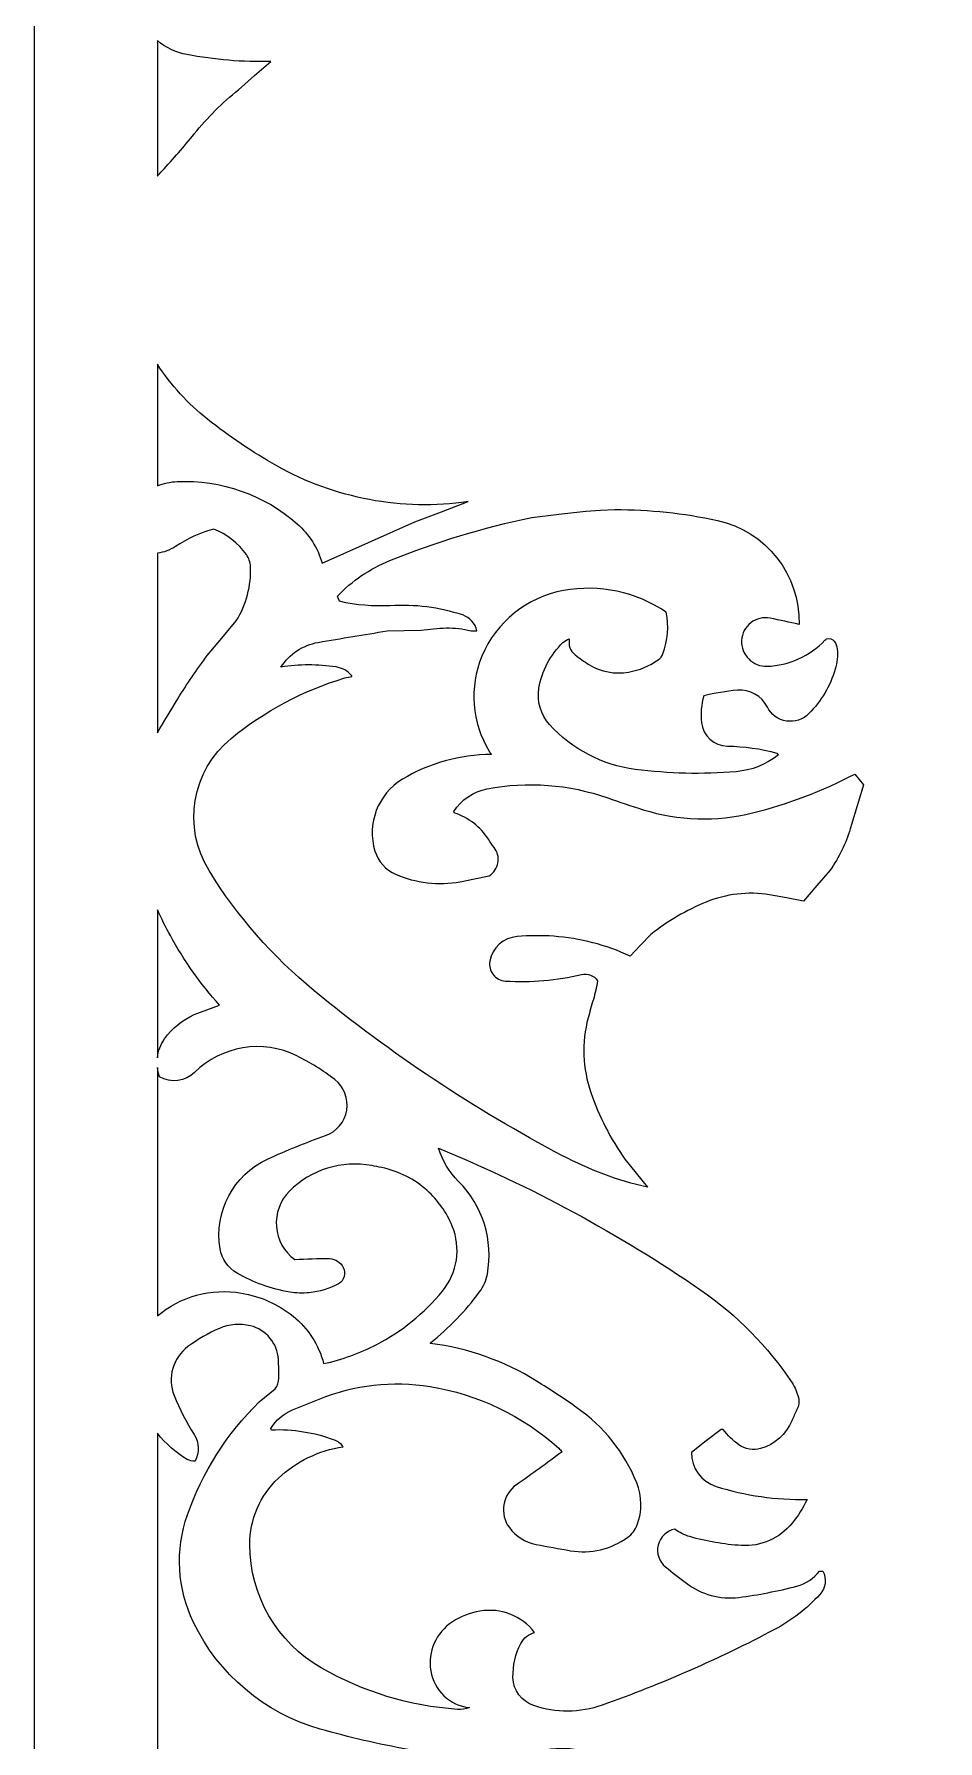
# Model space of a CAD drawing. Header units: centimetres. Extents: x -11.2 to -6.4, y -9 to 9.
# Drawn here: x -11.175 to -8.81, y -6.216 to -1.75 of the extents above; entities that cross this region are included whole.
import ezdxf

# ---------------------------------------------------------------- set-up
doc = ezdxf.new("R2010")
doc.units = ezdxf.units.CM
doc.header["$MEASUREMENT"] = 0
doc.layers.add('layer 1', color=7, linetype='Continuous')

msp = doc.modelspace()

# ---------------------------------------------------------------- linework, layer by layer
at = {"layer": 'layer 1', "color": 250}
for points, knots in [([(-11.17489, 9.00077), (-11.17489, 9.00077), (-6.44602, 9.00077), (-6.44602, 9.00077), (-6.44602, 9.00077), (-6.44602, 9.00077), (-6.44602, -9.00021), (-6.44602, -9.00021), (-6.44602, -9.00021), (-6.44602, -9.00021), (-11.17489, -9.00021), (-11.17489, -9.00021), (-11.17489, -9.00021), (-11.17489, -9.00021), (-11.17489, 9.00077), (-11.17489, 9.00077)], [0, 0, 0, 0, 0.2, 0.2, 0.2, 0.2, 0.4, 0.4, 0.4, 0.4, 0.6, 0.6, 0.6, 0.6, 1, 1, 1, 1]), ([(-10.8525, -2.12236), (-10.8525, -2.12236), (-10.8525, -1.76706), (-10.8525, -1.76706), (-10.8525, -1.76706), (-10.83055, -1.78566), (-10.80401, -1.79847), (-10.77533, -1.80393), (-10.77533, -1.80393), (-10.7029, -1.81772), (-10.62921, -1.82385), (-10.55549, -1.82221), (-10.55549, -1.82221), (-10.55549, -1.82221), (-10.59803, -1.85907), (-10.59803, -1.85907), (-10.59803, -1.85907), (-10.59803, -1.85907), (-10.64058, -1.89595), (-10.64058, -1.89595), (-10.64058, -1.89595), (-10.68302, -1.93015), (-10.72169, -1.96882), (-10.7559, -2.01126), (-10.7559, -2.01126), (-10.78279, -2.04465), (-10.8109, -2.07704), (-10.84015, -2.10836), (-10.84015, -2.10836), (-10.84441, -2.11292), (-10.84853, -2.11758), (-10.8525, -2.12236)], [0, 0, 0, 0, 0.1111111, 0.1111111, 0.1111111, 0.1111111, 0.2222222, 0.2222222, 0.2222222, 0.2222222, 0.3333333, 0.3333333, 0.3333333, 0.3333333, 0.4444444, 0.4444444, 0.4444444, 0.4444444, 0.5555556, 0.5555556, 0.5555556, 0.5555556, 0.6666667, 0.6666667, 0.6666667, 0.6666667, 0.7777778, 0.7777778, 0.7777778, 0.7777778, 1, 1, 1, 1]), ([(-10.8525, -2.93223), (-10.8525, -2.93223), (-10.8525, -2.61423), (-10.8525, -2.61423), (-10.8525, -2.61423), (-10.81667, -2.66862), (-10.77244, -2.71709), (-10.72141, -2.75773), (-10.72141, -2.75773), (-10.66436, -2.80316), (-10.6038, -2.84401), (-10.5403, -2.87987), (-10.5403, -2.87987), (-10.38832, -2.96568), (-10.21207, -2.99867), (-10.03936, -2.97356), (-10.03936, -2.97356), (-10.03936, -2.97356), (-10.1093, -3.00002), (-10.1093, -3.00002), (-10.1093, -3.00002), (-10.1093, -3.00002), (-10.17925, -3.0265), (-10.17925, -3.0265), (-10.17925, -3.0265), (-10.17925, -3.0265), (-10.42127, -3.13426), (-10.42127, -3.13426), (-10.42127, -3.13426), (-10.43298, -3.09457), (-10.45567, -3.05898), (-10.48674, -3.03163), (-10.48674, -3.03163), (-10.57308, -2.95557), (-10.68563, -2.9159), (-10.80059, -2.92105), (-10.80059, -2.92105), (-10.81855, -2.92185), (-10.83608, -2.92567), (-10.8525, -2.93223)], [0, 0, 0, 0, 0.0909091, 0.0909091, 0.0909091, 0.0909091, 0.1818182, 0.1818182, 0.1818182, 0.1818182, 0.2727273, 0.2727273, 0.2727273, 0.2727273, 0.3636364, 0.3636364, 0.3636364, 0.3636364, 0.4545455, 0.4545455, 0.4545455, 0.4545455, 0.5454545, 0.5454545, 0.5454545, 0.5454545, 0.6363636, 0.6363636, 0.6363636, 0.6363636, 0.7272727, 0.7272727, 0.7272727, 0.7272727, 0.8181818, 0.8181818, 0.8181818, 0.8181818, 1, 1, 1, 1]), ([(-9.65556, -2.99435), (-9.65556, -2.99435), (-9.69337, -2.99624), (-9.69337, -2.99624), (-9.69337, -2.99624), (-9.69337, -2.99624), (-9.73118, -2.99813), (-9.73118, -2.99813), (-9.73118, -2.99813), (-9.73118, -2.99813), (-9.80208, -3.00664), (-9.80208, -3.00664), (-9.80208, -3.00664), (-9.80208, -3.00664), (-9.87298, -3.01515), (-9.87298, -3.01515), (-9.87298, -3.01515), (-9.99992, -3.04167), (-10.12424, -3.07944), (-10.24448, -3.12801), (-10.24448, -3.12801), (-10.29631, -3.14894), (-10.34303, -3.18071), (-10.38155, -3.22121), (-10.38155, -3.22121), (-10.38155, -3.22121), (-10.37872, -3.22784), (-10.37872, -3.22784), (-10.37872, -3.22784), (-10.37872, -3.22784), (-10.37588, -3.23445), (-10.37588, -3.23445), (-10.37588, -3.23445), (-10.33254, -3.24461), (-10.28796, -3.24845), (-10.24351, -3.24586), (-10.24351, -3.24586), (-10.17929, -3.24211), (-10.11489, -3.25035), (-10.05369, -3.27017), (-10.05369, -3.27017), (-10.03466, -3.27632), (-10.02049, -3.29235), (-10.01667, -3.31197), (-10.01667, -3.31197), (-10.01667, -3.31197), (-10.02424, -3.31197), (-10.02424, -3.31197), (-10.02424, -3.31197), (-10.02424, -3.31197), (-10.03179, -3.31197), (-10.03179, -3.31197), (-10.03179, -3.31197), (-10.053, -3.30615), (-10.07494, -3.30351), (-10.09692, -3.30417), (-10.09692, -3.30417), (-10.11879, -3.30482), (-10.1406, -3.30679), (-10.16224, -3.31008), (-10.16224, -3.31008), (-10.16224, -3.31008), (-10.20667, -3.31102), (-10.20667, -3.31102), (-10.20667, -3.31102), (-10.20667, -3.31102), (-10.25111, -3.31197), (-10.25111, -3.31197), (-10.25111, -3.31197), (-10.31142, -3.32141), (-10.37164, -3.33139), (-10.43176, -3.34192), (-10.43176, -3.34192), (-10.47179, -3.34893), (-10.50704, -3.37232), (-10.52902, -3.4065), (-10.52902, -3.4065), (-10.48135, -3.39921), (-10.43283, -3.3991), (-10.38511, -3.40616), (-10.38511, -3.40616), (-10.36899, -3.40855), (-10.35428, -3.41674), (-10.34374, -3.42917), (-10.34374, -3.42917), (-10.34374, -3.42917), (-10.34374, -3.43013), (-10.34374, -3.43013), (-10.34374, -3.43013), (-10.34374, -3.43013), (-10.34374, -3.43108), (-10.34374, -3.43108), (-10.34374, -3.43108), (-10.34981, -3.43195), (-10.35579, -3.43325), (-10.36167, -3.43501), (-10.36167, -3.43501), (-10.47044, -3.46739), (-10.57164, -3.5211), (-10.65943, -3.59305), (-10.65943, -3.59305), (-10.7626, -3.67769), (-10.78738, -3.8254), (-10.71721, -3.93893), (-10.71721, -3.93893), (-10.64359, -4.05814), (-10.55079, -4.16435), (-10.4425, -4.25328), (-10.4425, -4.25328), (-10.24099, -4.41876), (-10.02329, -4.56339), (-9.79264, -4.685), (-9.79264, -4.685), (-9.72244, -4.72201), (-9.64779, -4.74979), (-9.57048, -4.76769), (-9.57048, -4.76769), (-9.57048, -4.76769), (-9.59979, -4.73082), (-9.59979, -4.73082), (-9.59979, -4.73082), (-9.59979, -4.73082), (-9.6291, -4.69395), (-9.6291, -4.69395), (-9.6291, -4.69395), (-9.66686, -4.64046), (-9.69689, -4.58189), (-9.71828, -4.52), (-9.71828, -4.52), (-9.74005, -4.45707), (-9.74258, -4.38904), (-9.72558, -4.32466), (-9.72558, -4.32466), (-9.72129, -4.30842), (-9.71672, -4.29226), (-9.71185, -4.27618), (-9.71185, -4.27618), (-9.70698, -4.26008), (-9.70333, -4.24364), (-9.70094, -4.227), (-9.70094, -4.227), (-9.71013, -4.21348), (-9.72668, -4.207), (-9.74259, -4.21073), (-9.74259, -4.21073), (-9.80783, -4.22595), (-9.87491, -4.23177), (-9.94179, -4.228), (-9.94179, -4.228), (-9.95443, -4.2273), (-9.96615, -4.22119), (-9.97397, -4.21124), (-9.97397, -4.21124), (-9.98179, -4.20129), (-9.98494, -4.18838), (-9.98264, -4.17594), (-9.98264, -4.17594), (-9.97614, -4.14092), (-9.947, -4.11454), (-9.9115, -4.11149), (-9.9115, -4.11149), (-9.87957, -4.10877), (-9.84747, -4.10855), (-9.81552, -4.11083), (-9.81552, -4.11083), (-9.74636, -4.11576), (-9.67866, -4.13335), (-9.61586, -4.16271), (-9.61586, -4.16271), (-9.61586, -4.16271), (-9.58845, -4.13436), (-9.58845, -4.13436), (-9.58845, -4.13436), (-9.58845, -4.13436), (-9.56103, -4.106), (-9.56103, -4.106), (-9.56103, -4.106), (-9.51727, -4.0711), (-9.46873, -4.04262), (-9.41692, -4.02145), (-9.41692, -4.02145), (-9.36441, -4), (-9.30701, -3.99328), (-9.25097, -4.00201), (-9.25097, -4.00201), (-9.25097, -4.00201), (-9.20654, -4.01053), (-9.20654, -4.01053), (-9.20654, -4.01053), (-9.20654, -4.01053), (-9.16212, -4.01903), (-9.16212, -4.01903), (-9.16212, -4.01903), (-9.16212, -4.01903), (-9.12714, -3.97838), (-9.12714, -3.97838), (-9.12714, -3.97838), (-9.12714, -3.97838), (-9.09216, -3.93773), (-9.09216, -3.93773), (-9.09216, -3.93773), (-9.06917, -3.90466), (-9.05146, -3.86822), (-9.03968, -3.82969), (-9.03968, -3.82969), (-9.02797, -3.79141), (-9.01648, -3.75306), (-9.00519, -3.71465), (-9.00519, -3.71465), (-9.00519, -3.71465), (-9.02788, -3.68629), (-9.02788, -3.68629), (-9.02788, -3.68629), (-9.1126, -3.73099), (-9.20249, -3.7652), (-9.2955, -3.78815), (-9.2955, -3.78815), (-9.38989, -3.81144), (-9.48889, -3.80848), (-9.58173, -3.77961), (-9.58173, -3.77961), (-9.61279, -3.76994), (-9.64366, -3.75968), (-9.67432, -3.74884), (-9.67432, -3.74884), (-9.77547, -3.71306), (-9.88425, -3.70483), (-9.98963, -3.72502), (-9.98963, -3.72502), (-10.0258, -3.73194), (-10.05747, -3.7535), (-10.07718, -3.78461), (-10.07718, -3.78461), (-10.07718, -3.78461), (-10.07622, -3.78649), (-10.07622, -3.78649), (-10.07622, -3.78649), (-10.07622, -3.78649), (-10.07527, -3.78839), (-10.07527, -3.78839), (-10.07527, -3.78839), (-10.03856, -3.80015), (-10.00714, -3.82449), (-9.98655, -3.85708), (-9.98655, -3.85708), (-9.98194, -3.86438), (-9.97695, -3.87144), (-9.97161, -3.87823), (-9.97161, -3.87823), (-9.96267, -3.88957), (-9.95898, -3.90416), (-9.96142, -3.91838), (-9.96142, -3.91838), (-9.96387, -3.9326), (-9.97231, -3.94516), (-9.98452, -3.95286), (-9.98452, -3.95286), (-9.98452, -3.95286), (-10.02234, -3.96042), (-10.02234, -3.96042), (-10.02234, -3.96042), (-10.02234, -3.96042), (-10.06016, -3.96799), (-10.06016, -3.96799), (-10.06016, -3.96799), (-10.11717, -3.97837), (-10.17601, -3.97156), (-10.22915, -3.94849), (-10.22915, -3.94849), (-10.25509, -3.93722), (-10.27482, -3.91517), (-10.28316, -3.88816), (-10.28316, -3.88816), (-10.30532, -3.81651), (-10.2757, -3.73891), (-10.21152, -3.70011), (-10.21152, -3.70011), (-10.14133, -3.65772), (-10.06085, -3.6353), (-9.97886, -3.63525), (-9.97886, -3.63525), (-9.97886, -3.63525), (-9.97886, -3.63431), (-9.97886, -3.63431), (-9.97886, -3.63431), (-9.97886, -3.63431), (-9.97886, -3.63336), (-9.97886, -3.63336), (-9.97886, -3.63336), (-9.97886, -3.63336), (-9.98264, -3.62958), (-9.98264, -3.62958), (-9.98264, -3.62958), (-9.98308, -3.62853), (-9.9836, -3.62752), (-9.98419, -3.62655), (-9.98419, -3.62655), (-10.02998, -3.55163), (-10.03712, -3.45923), (-10.00344, -3.37814), (-10.00344, -3.37814), (-9.96609, -3.28823), (-9.88554, -3.22342), (-9.78974, -3.20608), (-9.78974, -3.20608), (-9.69632, -3.18917), (-9.59993, -3.20957), (-9.52132, -3.26281), (-9.52132, -3.26281), (-9.51383, -3.29914), (-9.51677, -3.33686), (-9.52982, -3.37159), (-9.52982, -3.37159), (-9.53219, -3.37789), (-9.53638, -3.38335), (-9.54187, -3.38726), (-9.54187, -3.38726), (-9.56505, -3.40375), (-9.59162, -3.41485), (-9.61964, -3.41972), (-9.61964, -3.41972), (-9.65549, -3.42597), (-9.69241, -3.41886), (-9.72336, -3.39974), (-9.72336, -3.39974), (-9.73593, -3.39198), (-9.74804, -3.38352), (-9.75966, -3.3744), (-9.75966, -3.3744), (-9.77222, -3.36454), (-9.77805, -3.34836), (-9.77467, -3.33276), (-9.77467, -3.33276), (-9.78092, -3.33469), (-9.78662, -3.33804), (-9.79132, -3.34257), (-9.79132, -3.34257), (-9.82453, -3.3745), (-9.84656, -3.41624), (-9.85417, -3.46168), (-9.85417, -3.46168), (-9.85993, -3.49603), (-9.84967, -3.53109), (-9.82627, -3.55689), (-9.82627, -3.55689), (-9.76789, -3.62133), (-9.68857, -3.66289), (-9.60235, -3.67416), (-9.60235, -3.67416), (-9.5147, -3.68562), (-9.42608, -3.68765), (-9.33799, -3.6802), (-9.33799, -3.6802), (-9.29801, -3.67683), (-9.25989, -3.66187), (-9.22829, -3.63714), (-9.22829, -3.63714), (-9.22829, -3.63714), (-9.23018, -3.63431), (-9.23018, -3.63431), (-9.23018, -3.63431), (-9.23018, -3.63431), (-9.23207, -3.63147), (-9.23207, -3.63147), (-9.23207, -3.63147), (-9.27405, -3.61998), (-9.31731, -3.6139), (-9.36082, -3.61339), (-9.36082, -3.61339), (-9.39606, -3.61299), (-9.4254, -3.58616), (-9.42903, -3.5511), (-9.42903, -3.5511), (-9.43143, -3.52794), (-9.42939, -3.50453), (-9.42302, -3.48213), (-9.42302, -3.48213), (-9.39409, -3.47443), (-9.3645, -3.46943), (-9.33465, -3.46717), (-9.33465, -3.46717), (-9.30213, -3.4647), (-9.27131, -3.48213), (-9.25661, -3.51124), (-9.25661, -3.51124), (-9.24677, -3.53069), (-9.22817, -3.54422), (-9.20663, -3.54758), (-9.20663, -3.54758), (-9.1851, -3.55096), (-9.16337, -3.54386), (-9.14806, -3.52835), (-9.14806, -3.52835), (-9.11589, -3.49583), (-9.09216, -3.45595), (-9.07893, -3.41217), (-9.07893, -3.41217), (-9.07371, -3.39488), (-9.07191, -3.37674), (-9.07364, -3.35877), (-9.07364, -3.35877), (-9.07439, -3.35161), (-9.07704, -3.34478), (-9.08134, -3.33901), (-9.08134, -3.33901), (-9.08602, -3.33272), (-9.09422, -3.3302), (-9.10161, -3.33276), (-9.10161, -3.33276), (-9.10322, -3.33368), (-9.10468, -3.33482), (-9.10595, -3.33617), (-9.10595, -3.33617), (-9.14544, -3.37789), (-9.19981, -3.40238), (-9.25721, -3.40436), (-9.25721, -3.40436), (-9.27519, -3.40499), (-9.2926, -3.39808), (-9.30526, -3.3853), (-9.30526, -3.3853), (-9.31791, -3.37252), (-9.32464, -3.35493), (-9.32383, -3.33697), (-9.32383, -3.33697), (-9.32302, -3.31878), (-9.3143, -3.30186), (-9.29996, -3.29064), (-9.29996, -3.29064), (-9.28563, -3.27943), (-9.26699, -3.27506), (-9.24914, -3.27866), (-9.24914, -3.27866), (-9.22384, -3.28376), (-9.19861, -3.2892), (-9.17345, -3.29495), (-9.17345, -3.29495), (-9.17059, -3.16469), (-9.26013, -3.05069), (-9.38742, -3.02286), (-9.38742, -3.02286), (-9.47549, -3.00357), (-9.5654, -2.99401), (-9.65556, -2.99435)], [0, 0, 0, 0, 0.0089286, 0.0089286, 0.0089286, 0.0089286, 0.0178571, 0.0178571, 0.0178571, 0.0178571, 0.0267857, 0.0267857, 0.0267857, 0.0267857, 0.0357143, 0.0357143, 0.0357143, 0.0357143, 0.0446429, 0.0446429, 0.0446429, 0.0446429, 0.0535714, 0.0535714, 0.0535714, 0.0535714, 0.0625, 0.0625, 0.0625, 0.0625, 0.0714286, 0.0714286, 0.0714286, 0.0714286, 0.0803571, 0.0803571, 0.0803571, 0.0803571, 0.0892857, 0.0892857, 0.0892857, 0.0892857, 0.0982143, 0.0982143, 0.0982143, 0.0982143, 0.1071429, 0.1071429, 0.1071429, 0.1071429, 0.1160714, 0.1160714, 0.1160714, 0.1160714, 0.125, 0.125, 0.125, 0.125, 0.1339286, 0.1339286, 0.1339286, 0.1339286, 0.1428571, 0.1428571, 0.1428571, 0.1428571, 0.1517857, 0.1517857, 0.1517857, 0.1517857, 0.1607143, 0.1607143, 0.1607143, 0.1607143, 0.1696429, 0.1696429, 0.1696429, 0.1696429, 0.1785714, 0.1785714, 0.1785714, 0.1785714, 0.1875, 0.1875, 0.1875, 0.1875, 0.1964286, 0.1964286, 0.1964286, 0.1964286, 0.2053571, 0.2053571, 0.2053571, 0.2053571, 0.2142857, 0.2142857, 0.2142857, 0.2142857, 0.2232143, 0.2232143, 0.2232143, 0.2232143, 0.2321429, 0.2321429, 0.2321429, 0.2321429, 0.2410714, 0.2410714, 0.2410714, 0.2410714, 0.25, 0.25, 0.25, 0.25, 0.2589286, 0.2589286, 0.2589286, 0.2589286, 0.2678571, 0.2678571, 0.2678571, 0.2678571, 0.2767857, 0.2767857, 0.2767857, 0.2767857, 0.2857143, 0.2857143, 0.2857143, 0.2857143, 0.2946429, 0.2946429, 0.2946429, 0.2946429, 0.3035714, 0.3035714, 0.3035714, 0.3035714, 0.3125, 0.3125, 0.3125, 0.3125, 0.3214286, 0.3214286, 0.3214286, 0.3214286, 0.3303571, 0.3303571, 0.3303571, 0.3303571, 0.3392857, 0.3392857, 0.3392857, 0.3392857, 0.3482143, 0.3482143, 0.3482143, 0.3482143, 0.3571429, 0.3571429, 0.3571429, 0.3571429, 0.3660714, 0.3660714, 0.3660714, 0.3660714, 0.375, 0.375, 0.375, 0.375, 0.3839286, 0.3839286, 0.3839286, 0.3839286, 0.3928571, 0.3928571, 0.3928571, 0.3928571, 0.4017857, 0.4017857, 0.4017857, 0.4017857, 0.4107143, 0.4107143, 0.4107143, 0.4107143, 0.4196429, 0.4196429, 0.4196429, 0.4196429, 0.4285714, 0.4285714, 0.4285714, 0.4285714, 0.4375, 0.4375, 0.4375, 0.4375, 0.4464286, 0.4464286, 0.4464286, 0.4464286, 0.4553571, 0.4553571, 0.4553571, 0.4553571, 0.4642857, 0.4642857, 0.4642857, 0.4642857, 0.4732143, 0.4732143, 0.4732143, 0.4732143, 0.4821429, 0.4821429, 0.4821429, 0.4821429, 0.4910714, 0.4910714, 0.4910714, 0.4910714, 0.5, 0.5, 0.5, 0.5, 0.5089286, 0.5089286, 0.5089286, 0.5089286, 0.5178571, 0.5178571, 0.5178571, 0.5178571, 0.5267857, 0.5267857, 0.5267857, 0.5267857, 0.5357143, 0.5357143, 0.5357143, 0.5357143, 0.5446429, 0.5446429, 0.5446429, 0.5446429, 0.5535714, 0.5535714, 0.5535714, 0.5535714, 0.5625, 0.5625, 0.5625, 0.5625, 0.5714286, 0.5714286, 0.5714286, 0.5714286, 0.5803571, 0.5803571, 0.5803571, 0.5803571, 0.5892857, 0.5892857, 0.5892857, 0.5892857, 0.5982143, 0.5982143, 0.5982143, 0.5982143, 0.6071429, 0.6071429, 0.6071429, 0.6071429, 0.6160714, 0.6160714, 0.6160714, 0.6160714, 0.625, 0.625, 0.625, 0.625, 0.6339286, 0.6339286, 0.6339286, 0.6339286, 0.6428571, 0.6428571, 0.6428571, 0.6428571, 0.6517857, 0.6517857, 0.6517857, 0.6517857, 0.6607143, 0.6607143, 0.6607143, 0.6607143, 0.6696429, 0.6696429, 0.6696429, 0.6696429, 0.6785714, 0.6785714, 0.6785714, 0.6785714, 0.6875, 0.6875, 0.6875, 0.6875, 0.6964286, 0.6964286, 0.6964286, 0.6964286, 0.7053571, 0.7053571, 0.7053571, 0.7053571, 0.7142857, 0.7142857, 0.7142857, 0.7142857, 0.7232143, 0.7232143, 0.7232143, 0.7232143, 0.7321429, 0.7321429, 0.7321429, 0.7321429, 0.7410714, 0.7410714, 0.7410714, 0.7410714, 0.75, 0.75, 0.75, 0.75, 0.7589286, 0.7589286, 0.7589286, 0.7589286, 0.7678571, 0.7678571, 0.7678571, 0.7678571, 0.7767857, 0.7767857, 0.7767857, 0.7767857, 0.7857143, 0.7857143, 0.7857143, 0.7857143, 0.7946429, 0.7946429, 0.7946429, 0.7946429, 0.8035714, 0.8035714, 0.8035714, 0.8035714, 0.8125, 0.8125, 0.8125, 0.8125, 0.8214286, 0.8214286, 0.8214286, 0.8214286, 0.8303571, 0.8303571, 0.8303571, 0.8303571, 0.8392857, 0.8392857, 0.8392857, 0.8392857, 0.8482143, 0.8482143, 0.8482143, 0.8482143, 0.8571429, 0.8571429, 0.8571429, 0.8571429, 0.8660714, 0.8660714, 0.8660714, 0.8660714, 0.875, 0.875, 0.875, 0.875, 0.8839286, 0.8839286, 0.8839286, 0.8839286, 0.8928571, 0.8928571, 0.8928571, 0.8928571, 0.9017857, 0.9017857, 0.9017857, 0.9017857, 0.9107143, 0.9107143, 0.9107143, 0.9107143, 0.9196429, 0.9196429, 0.9196429, 0.9196429, 0.9285714, 0.9285714, 0.9285714, 0.9285714, 0.9375, 0.9375, 0.9375, 0.9375, 0.9464286, 0.9464286, 0.9464286, 0.9464286, 0.9553571, 0.9553571, 0.9553571, 0.9553571, 0.9642857, 0.9642857, 0.9642857, 0.9642857, 0.9732143, 0.9732143, 0.9732143, 0.9732143, 0.9821429, 0.9821429, 0.9821429, 0.9821429, 1, 1, 1, 1]), ([(-10.8525, -3.57845), (-10.8525, -3.57845), (-10.8525, -3.10851), (-10.8525, -3.10851), (-10.8525, -3.10851), (-10.83575, -3.10643), (-10.81955, -3.10055), (-10.80523, -3.0911), (-10.80523, -3.0911), (-10.77434, -3.07073), (-10.74049, -3.05531), (-10.70485, -3.04539), (-10.70485, -3.04539), (-10.6705, -3.05896), (-10.64087, -3.08223), (-10.61952, -3.11236), (-10.61952, -3.11236), (-10.61309, -3.12145), (-10.6094, -3.13218), (-10.60888, -3.1433), (-10.60888, -3.1433), (-10.60655, -3.19341), (-10.61958, -3.24301), (-10.64624, -3.2855), (-10.64624, -3.2855), (-10.64624, -3.2855), (-10.68405, -3.33087), (-10.68405, -3.33087), (-10.68405, -3.33087), (-10.68405, -3.33087), (-10.72187, -3.37624), (-10.72187, -3.37624), (-10.72187, -3.37624), (-10.7494, -3.41268), (-10.77512, -3.45046), (-10.7989, -3.48946), (-10.7989, -3.48946), (-10.81693, -3.51902), (-10.8348, -3.54868), (-10.8525, -3.57845)], [0, 0, 0, 0, 0.0909091, 0.0909091, 0.0909091, 0.0909091, 0.1818182, 0.1818182, 0.1818182, 0.1818182, 0.2727273, 0.2727273, 0.2727273, 0.2727273, 0.3636364, 0.3636364, 0.3636364, 0.3636364, 0.4545455, 0.4545455, 0.4545455, 0.4545455, 0.5454545, 0.5454545, 0.5454545, 0.5454545, 0.6363636, 0.6363636, 0.6363636, 0.6363636, 0.7272727, 0.7272727, 0.7272727, 0.7272727, 0.8181818, 0.8181818, 0.8181818, 0.8181818, 1, 1, 1, 1]), ([(-10.8525, -4.42866), (-10.8525, -4.42866), (-10.8525, -4.04131), (-10.8525, -4.04131), (-10.8525, -4.04131), (-10.84184, -4.06412), (-10.83051, -4.08664), (-10.81849, -4.1088), (-10.81849, -4.1088), (-10.7829, -4.17447), (-10.73968, -4.23572), (-10.68973, -4.29127), (-10.68973, -4.29127), (-10.68973, -4.29127), (-10.7559, -4.31584), (-10.7559, -4.31584), (-10.7559, -4.31584), (-10.78698, -4.32959), (-10.81378, -4.35148), (-10.83344, -4.37919), (-10.83344, -4.37919), (-10.84398, -4.39405), (-10.85041, -4.41109), (-10.8525, -4.42866)], [0, 0, 0, 0, 0.1428571, 0.1428571, 0.1428571, 0.1428571, 0.2857143, 0.2857143, 0.2857143, 0.2857143, 0.4285714, 0.4285714, 0.4285714, 0.4285714, 0.5714286, 0.5714286, 0.5714286, 0.5714286, 0.7142857, 0.7142857, 0.7142857, 0.7142857, 1, 1, 1, 1]), ([(-10.8525, -5.10402), (-10.8525, -5.10402), (-10.8525, -4.45411), (-10.8525, -4.45411), (-10.8525, -4.45411), (-10.85151, -4.46232), (-10.84957, -4.4705), (-10.84665, -4.47844), (-10.84665, -4.47844), (-10.81715, -4.49579), (-10.77961, -4.49116), (-10.75526, -4.4671), (-10.75526, -4.4671), (-10.6844, -4.39712), (-10.57712, -4.37975), (-10.48772, -4.42365), (-10.48772, -4.42365), (-10.45258, -4.44094), (-10.41932, -4.46179), (-10.38846, -4.48589), (-10.38846, -4.48589), (-10.36398, -4.50492), (-10.35214, -4.53558), (-10.35712, -4.56618), (-10.35712, -4.56618), (-10.36209, -4.59677), (-10.38338, -4.62222), (-10.41262, -4.63251), (-10.41262, -4.63251), (-10.46408, -4.6505), (-10.51465, -4.67095), (-10.56415, -4.6938), (-10.56415, -4.6938), (-10.65361, -4.73514), (-10.70454, -4.83127), (-10.6883, -4.92848), (-10.6883, -4.92848), (-10.68383, -4.95528), (-10.66759, -4.97869), (-10.64405, -4.99225), (-10.64405, -4.99225), (-10.60145, -5.01679), (-10.5548, -5.03358), (-10.50633, -5.04182), (-10.50633, -5.04182), (-10.48944, -5.04469), (-10.47224, -5.04529), (-10.45519, -5.0436), (-10.45519, -5.0436), (-10.4283, -5.04094), (-10.40222, -5.03285), (-10.37856, -5.01981), (-10.37856, -5.01981), (-10.37133, -5.01582), (-10.36597, -5.00911), (-10.3637, -5.00118), (-10.3637, -5.00118), (-10.36142, -4.99326), (-10.36241, -4.98474), (-10.36643, -4.97754), (-10.36643, -4.97754), (-10.37289, -4.9637), (-10.38666, -4.9547), (-10.40193, -4.95435), (-10.40193, -4.95435), (-10.43234, -4.95366), (-10.46277, -4.95446), (-10.4931, -4.95674), (-10.4931, -4.95674), (-10.52089, -4.93634), (-10.53826, -4.90498), (-10.54096, -4.8706), (-10.54096, -4.8706), (-10.54366, -4.83623), (-10.53126, -4.80239), (-10.50699, -4.7779), (-10.50699, -4.7779), (-10.45071, -4.72117), (-10.37002, -4.69612), (-10.29147, -4.71091), (-10.29147, -4.71091), (-10.28284, -4.71253), (-10.2742, -4.71424), (-10.26559, -4.71602), (-10.26559, -4.71602), (-10.22063, -4.72529), (-10.17981, -4.74628), (-10.14665, -4.77603), (-10.14665, -4.77603), (-10.11847, -4.80131), (-10.09582, -4.83291), (-10.08096, -4.86899), (-10.08096, -4.86899), (-10.05742, -4.92613), (-10.06725, -4.99153), (-10.10649, -5.03927), (-10.10649, -5.03927), (-10.15424, -5.09734), (-10.21294, -5.14464), (-10.27872, -5.17887), (-10.27872, -5.17887), (-10.32224, -5.20152), (-10.36886, -5.21847), (-10.41748, -5.22898), (-10.41748, -5.22898), (-10.42993, -5.17998), (-10.45806, -5.13635), (-10.49758, -5.1048), (-10.49758, -5.1048), (-10.53668, -5.07358), (-10.58309, -5.05278), (-10.63242, -5.04436), (-10.63242, -5.04436), (-10.71206, -5.03079), (-10.79235, -5.05352), (-10.8525, -5.10402)], [0, 0, 0, 0, 0.0333333, 0.0333333, 0.0333333, 0.0333333, 0.0666667, 0.0666667, 0.0666667, 0.0666667, 0.1, 0.1, 0.1, 0.1, 0.1333333, 0.1333333, 0.1333333, 0.1333333, 0.1666667, 0.1666667, 0.1666667, 0.1666667, 0.2, 0.2, 0.2, 0.2, 0.2333333, 0.2333333, 0.2333333, 0.2333333, 0.2666667, 0.2666667, 0.2666667, 0.2666667, 0.3, 0.3, 0.3, 0.3, 0.3333333, 0.3333333, 0.3333333, 0.3333333, 0.3666667, 0.3666667, 0.3666667, 0.3666667, 0.4, 0.4, 0.4, 0.4, 0.4333333, 0.4333333, 0.4333333, 0.4333333, 0.4666667, 0.4666667, 0.4666667, 0.4666667, 0.5, 0.5, 0.5, 0.5, 0.5333333, 0.5333333, 0.5333333, 0.5333333, 0.5666667, 0.5666667, 0.5666667, 0.5666667, 0.6, 0.6, 0.6, 0.6, 0.6333333, 0.6333333, 0.6333333, 0.6333333, 0.6666667, 0.6666667, 0.6666667, 0.6666667, 0.7, 0.7, 0.7, 0.7, 0.7333333, 0.7333333, 0.7333333, 0.7333333, 0.7666667, 0.7666667, 0.7666667, 0.7666667, 0.8, 0.8, 0.8, 0.8, 0.8333333, 0.8333333, 0.8333333, 0.8333333, 0.8666667, 0.8666667, 0.8666667, 0.8666667, 0.9, 0.9, 0.9, 0.9, 0.9333333, 0.9333333, 0.9333333, 0.9333333, 1, 1, 1, 1]), ([(-10.11687, -4.66559), (-10.10652, -4.69839), (-10.08847, -4.72821), (-10.0642, -4.75257), (-10.0642, -4.75257), (-10.00096, -4.81605), (-9.97292, -4.90663), (-9.98915, -4.99475), (-9.98915, -4.99475), (-9.99225, -5.01162), (-9.9992, -5.02755), (-10.00943, -5.04132), (-10.00943, -5.04132), (-10.04629, -5.09091), (-10.0894, -5.13556), (-10.13766, -5.17416), (-10.13766, -5.17416), (-10.13766, -5.17416), (-10.13766, -5.1751), (-10.13766, -5.1751), (-10.13766, -5.1751), (-10.13766, -5.1751), (-10.13766, -5.17604), (-10.13766, -5.17604), (-10.13766, -5.17604), (-10.03914, -5.18861), (-9.94446, -5.22232), (-9.86014, -5.2748), (-9.86014, -5.2748), (-9.82437, -5.29707), (-9.7892, -5.32028), (-9.75466, -5.34441), (-9.75466, -5.34441), (-9.68468, -5.39328), (-9.63038, -5.46148), (-9.59839, -5.54063), (-9.59839, -5.54063), (-9.58418, -5.5758), (-9.58367, -5.61505), (-9.59696, -5.65058), (-9.59696, -5.65058), (-9.60188, -5.66375), (-9.61058, -5.67518), (-9.62196, -5.68344), (-9.62196, -5.68344), (-9.66508, -5.71473), (-9.71902, -5.72732), (-9.77153, -5.71837), (-9.77153, -5.71837), (-9.80162, -5.71324), (-9.83165, -5.7078), (-9.86163, -5.70208), (-9.86163, -5.70208), (-9.88963, -5.69672), (-9.9146, -5.68103), (-9.93158, -5.65813), (-9.93158, -5.65813), (-9.94436, -5.64094), (-9.94961, -5.6193), (-9.94615, -5.59816), (-9.94615, -5.59816), (-9.94269, -5.57702), (-9.93072, -5.55814), (-9.91313, -5.5459), (-9.91313, -5.5459), (-9.87274, -5.51789), (-9.83289, -5.48912), (-9.79357, -5.45963), (-9.79357, -5.45963), (-9.79621, -5.45626), (-9.79912, -5.45312), (-9.8023, -5.45025), (-9.8023, -5.45025), (-9.89668, -5.3651), (-10.01361, -5.3091), (-10.13912, -5.28896), (-10.13912, -5.28896), (-10.23688, -5.27327), (-10.33702, -5.28455), (-10.42883, -5.32162), (-10.42883, -5.32162), (-10.45209, -5.33102), (-10.47534, -5.34043), (-10.49858, -5.34987), (-10.49858, -5.34987), (-10.52246, -5.35958), (-10.54247, -5.37689), (-10.55549, -5.39914), (-10.55549, -5.39914), (-10.55549, -5.39914), (-10.55455, -5.40102), (-10.55455, -5.40102), (-10.55455, -5.40102), (-10.55455, -5.40102), (-10.5536, -5.40291), (-10.5536, -5.40291), (-10.5536, -5.40291), (-10.49772, -5.40081), (-10.44195, -5.40965), (-10.38946, -5.42894), (-10.38946, -5.42894), (-10.38023, -5.43234), (-10.3722, -5.43841), (-10.36643, -5.44639), (-10.36643, -5.44639), (-10.43007, -5.45609), (-10.48922, -5.48493), (-10.53605, -5.52911), (-10.53605, -5.52911), (-10.58376, -5.57414), (-10.61078, -5.63682), (-10.61072, -5.70243), (-10.61072, -5.70243), (-10.61057, -5.83565), (-10.53942, -5.95857), (-10.42392, -6.02493), (-10.42392, -6.02493), (-10.31481, -6.08764), (-10.19298, -6.12483), (-10.06745, -6.13372), (-10.06745, -6.13372), (-10.0566, -6.1345), (-10.04571, -6.13284), (-10.03558, -6.12888), (-10.03558, -6.12888), (-10.08731, -6.12356), (-10.12905, -6.0841), (-10.13735, -6.03275), (-10.13735, -6.03275), (-10.14546, -5.98265), (-10.1232, -5.93245), (-10.08067, -5.90474), (-10.08067, -5.90474), (-10.0588, -5.89051), (-10.03424, -5.8809), (-10.0085, -5.87655), (-10.0085, -5.87655), (-9.95421, -5.86733), (-9.89921, -5.88877), (-9.86542, -5.93227), (-9.86542, -5.93227), (-9.88092, -5.93633), (-9.89396, -5.94674), (-9.90134, -5.96094), (-9.90134, -5.96094), (-9.91563, -5.98845), (-9.92276, -6.01911), (-9.92205, -6.0501), (-9.92205, -6.0501), (-9.92127, -6.08365), (-9.89962, -6.11311), (-9.86783, -6.12382), (-9.86783, -6.12382), (-9.80974, -6.14343), (-9.74681, -6.14299), (-9.689, -6.12257), (-9.689, -6.12257), (-9.53393, -6.06779), (-9.38311, -6.00166), (-9.23774, -5.9247), (-9.23774, -5.9247), (-9.19321, -5.90113), (-9.15311, -5.87004), (-9.11919, -5.83279), (-9.11919, -5.83279), (-9.10397, -5.81607), (-9.10072, -5.79168), (-9.11106, -5.77158), (-9.11106, -5.77158), (-9.11106, -5.77158), (-9.1158, -5.77158), (-9.1158, -5.77158), (-9.1158, -5.77158), (-9.1158, -5.77158), (-9.12052, -5.77158), (-9.12052, -5.77158), (-9.12052, -5.77158), (-9.13499, -5.79111), (-9.15572, -5.80511), (-9.17924, -5.81123), (-9.17924, -5.81123), (-9.22934, -5.8243), (-9.28023, -5.83409), (-9.33159, -5.84056), (-9.33159, -5.84056), (-9.38029, -5.8467), (-9.42947, -5.83337), (-9.46843, -5.80352), (-9.46843, -5.80352), (-9.48673, -5.78949), (-9.50487, -5.77524), (-9.52283, -5.76076), (-9.52283, -5.76076), (-9.53982, -5.74716), (-9.54741, -5.72494), (-9.5423, -5.70378), (-9.5423, -5.70378), (-9.53718, -5.68262), (-9.51997, -5.66626), (-9.49864, -5.66192), (-9.49864, -5.66192), (-9.48694, -5.67092), (-9.47365, -5.67762), (-9.45945, -5.68167), (-9.45945, -5.68167), (-9.41543, -5.69423), (-9.3702, -5.702), (-9.32451, -5.70484), (-9.32451, -5.70484), (-9.27338, -5.70802), (-9.22391, -5.68627), (-9.19172, -5.64642), (-9.19172, -5.64642), (-9.17631, -5.62735), (-9.1632, -5.60654), (-9.15265, -5.5844), (-9.15265, -5.5844), (-9.23338, -5.5859), (-9.31383, -5.57429), (-9.39085, -5.55005), (-9.39085, -5.55005), (-9.42942, -5.53792), (-9.45552, -5.50194), (-9.45515, -5.46151), (-9.45515, -5.46151), (-9.45515, -5.46151), (-9.4164, -5.43127), (-9.4164, -5.43127), (-9.4164, -5.43127), (-9.4164, -5.43127), (-9.37765, -5.40102), (-9.37765, -5.40102), (-9.37765, -5.40102), (-9.37765, -5.40102), (-9.37481, -5.40102), (-9.37481, -5.40102), (-9.37481, -5.40102), (-9.37481, -5.40102), (-9.37197, -5.40102), (-9.37197, -5.40102), (-9.37197, -5.40102), (-9.36042, -5.41653), (-9.34657, -5.43018), (-9.3309, -5.4415), (-9.3309, -5.4415), (-9.31449, -5.45336), (-9.29355, -5.45703), (-9.2741, -5.45144), (-9.2741, -5.45144), (-9.23712, -5.44081), (-9.20702, -5.41391), (-9.19236, -5.37834), (-9.19236, -5.37834), (-9.18832, -5.36854), (-9.18391, -5.35889), (-9.17915, -5.34941), (-9.17915, -5.34941), (-9.17425, -5.33964), (-9.1729, -5.32849), (-9.17535, -5.31783), (-9.17535, -5.31783), (-9.17849, -5.30411), (-9.1841, -5.29108), (-9.19189, -5.27936), (-9.19189, -5.27936), (-9.25532, -5.18396), (-9.33635, -5.10157), (-9.43069, -5.03659), (-9.43069, -5.03659), (-9.64547, -4.88866), (-9.87549, -4.76429), (-10.11687, -4.66559), (-10.11687, -4.66559), (-10.11687, -4.66559), (-10.11687, -4.66559), (-10.11687, -4.66559)], [0, 0, 0, 0, 0.0142857, 0.0142857, 0.0142857, 0.0142857, 0.0285714, 0.0285714, 0.0285714, 0.0285714, 0.0428571, 0.0428571, 0.0428571, 0.0428571, 0.0571429, 0.0571429, 0.0571429, 0.0571429, 0.0714286, 0.0714286, 0.0714286, 0.0714286, 0.0857143, 0.0857143, 0.0857143, 0.0857143, 0.1, 0.1, 0.1, 0.1, 0.1142857, 0.1142857, 0.1142857, 0.1142857, 0.1285714, 0.1285714, 0.1285714, 0.1285714, 0.1428571, 0.1428571, 0.1428571, 0.1428571, 0.1571429, 0.1571429, 0.1571429, 0.1571429, 0.1714286, 0.1714286, 0.1714286, 0.1714286, 0.1857143, 0.1857143, 0.1857143, 0.1857143, 0.2, 0.2, 0.2, 0.2, 0.2142857, 0.2142857, 0.2142857, 0.2142857, 0.2285714, 0.2285714, 0.2285714, 0.2285714, 0.2428571, 0.2428571, 0.2428571, 0.2428571, 0.2571429, 0.2571429, 0.2571429, 0.2571429, 0.2714286, 0.2714286, 0.2714286, 0.2714286, 0.2857143, 0.2857143, 0.2857143, 0.2857143, 0.3, 0.3, 0.3, 0.3, 0.3142857, 0.3142857, 0.3142857, 0.3142857, 0.3285714, 0.3285714, 0.3285714, 0.3285714, 0.3428571, 0.3428571, 0.3428571, 0.3428571, 0.3571429, 0.3571429, 0.3571429, 0.3571429, 0.3714286, 0.3714286, 0.3714286, 0.3714286, 0.3857143, 0.3857143, 0.3857143, 0.3857143, 0.4, 0.4, 0.4, 0.4, 0.4142857, 0.4142857, 0.4142857, 0.4142857, 0.4285714, 0.4285714, 0.4285714, 0.4285714, 0.4428571, 0.4428571, 0.4428571, 0.4428571, 0.4571429, 0.4571429, 0.4571429, 0.4571429, 0.4714286, 0.4714286, 0.4714286, 0.4714286, 0.4857143, 0.4857143, 0.4857143, 0.4857143, 0.5, 0.5, 0.5, 0.5, 0.5142857, 0.5142857, 0.5142857, 0.5142857, 0.5285714, 0.5285714, 0.5285714, 0.5285714, 0.5428571, 0.5428571, 0.5428571, 0.5428571, 0.5571429, 0.5571429, 0.5571429, 0.5571429, 0.5714286, 0.5714286, 0.5714286, 0.5714286, 0.5857143, 0.5857143, 0.5857143, 0.5857143, 0.6, 0.6, 0.6, 0.6, 0.6142857, 0.6142857, 0.6142857, 0.6142857, 0.6285714, 0.6285714, 0.6285714, 0.6285714, 0.6428571, 0.6428571, 0.6428571, 0.6428571, 0.6571429, 0.6571429, 0.6571429, 0.6571429, 0.6714286, 0.6714286, 0.6714286, 0.6714286, 0.6857143, 0.6857143, 0.6857143, 0.6857143, 0.7, 0.7, 0.7, 0.7, 0.7142857, 0.7142857, 0.7142857, 0.7142857, 0.7285714, 0.7285714, 0.7285714, 0.7285714, 0.7428571, 0.7428571, 0.7428571, 0.7428571, 0.7571429, 0.7571429, 0.7571429, 0.7571429, 0.7714286, 0.7714286, 0.7714286, 0.7714286, 0.7857143, 0.7857143, 0.7857143, 0.7857143, 0.8, 0.8, 0.8, 0.8, 0.8142857, 0.8142857, 0.8142857, 0.8142857, 0.8285714, 0.8285714, 0.8285714, 0.8285714, 0.8428571, 0.8428571, 0.8428571, 0.8428571, 0.8571429, 0.8571429, 0.8571429, 0.8571429, 0.8714286, 0.8714286, 0.8714286, 0.8714286, 0.8857143, 0.8857143, 0.8857143, 0.8857143, 0.9, 0.9, 0.9, 0.9, 0.9142857, 0.9142857, 0.9142857, 0.9142857, 0.9285714, 0.9285714, 0.9285714, 0.9285714, 0.9428571, 0.9428571, 0.9428571, 0.9428571, 0.9571429, 0.9571429, 0.9571429, 0.9571429, 0.9714286, 0.9714286, 0.9714286, 0.9714286, 1, 1, 1, 1]), ([(-10.8525, -6.38076), (-10.8525, -6.38076), (-10.8525, -5.41123), (-10.8525, -5.41123), (-10.8525, -5.41123), (-10.83085, -5.43846), (-10.8044, -5.46164), (-10.77437, -5.47952), (-10.77437, -5.47952), (-10.76823, -5.48317), (-10.76111, -5.4848), (-10.754, -5.48421), (-10.754, -5.48421), (-10.74208, -5.46221), (-10.74301, -5.43547), (-10.75645, -5.41436), (-10.75645, -5.41436), (-10.77701, -5.38205), (-10.79452, -5.34788), (-10.80876, -5.31231), (-10.80876, -5.31231), (-10.82716, -5.26633), (-10.81222, -5.21381), (-10.77242, -5.18435), (-10.77242, -5.18435), (-10.74685, -5.16543), (-10.71922, -5.14947), (-10.69003, -5.1368), (-10.69003, -5.1368), (-10.66447, -5.1257), (-10.63598, -5.12332), (-10.60892, -5.13003), (-10.60892, -5.13003), (-10.56779, -5.1402), (-10.53817, -5.17597), (-10.53576, -5.21827), (-10.53576, -5.21827), (-10.53485, -5.2346), (-10.53456, -5.25096), (-10.53491, -5.26732), (-10.53491, -5.26732), (-10.53513, -5.27731), (-10.53835, -5.28701), (-10.54414, -5.29515), (-10.54414, -5.29515), (-10.54414, -5.29515), (-10.58574, -5.32919), (-10.58574, -5.32919), (-10.58574, -5.32919), (-10.67034, -5.41188), (-10.73474, -5.51302), (-10.77385, -5.62466), (-10.77385, -5.62466), (-10.8061, -5.71677), (-10.80049, -5.81799), (-10.75818, -5.90592), (-10.75818, -5.90592), (-10.69267, -6.04212), (-10.5719, -6.14384), (-10.42653, -6.18515), (-10.42653, -6.18515), (-10.3507, -6.20671), (-10.27385, -6.22452), (-10.19627, -6.23853), (-10.19627, -6.23853), (-10.19627, -6.23853), (-10.12348, -6.24421), (-10.12348, -6.24421), (-10.12348, -6.24421), (-10.12348, -6.24421), (-10.05069, -6.24988), (-10.05069, -6.24988), (-10.05069, -6.24988), (-9.98673, -6.25995), (-9.92141, -6.25786), (-9.85822, -6.24372), (-9.85822, -6.24372), (-9.79383, -6.2293), (-9.72652, -6.23668), (-9.66678, -6.26468), (-9.66678, -6.26468), (-9.64797, -6.2735), (-9.62857, -6.28101), (-9.60872, -6.28715), (-9.60872, -6.28715), (-9.58492, -6.29452), (-9.56334, -6.30771), (-9.5459, -6.3255), (-9.5459, -6.3255), (-9.5459, -6.3255), (-9.54401, -6.3255), (-9.54401, -6.3255), (-9.54401, -6.3255), (-9.54401, -6.3255), (-9.54212, -6.3255), (-9.54212, -6.3255), (-9.54212, -6.3255), (-9.54212, -6.3255), (-9.56859, -6.33022), (-9.56859, -6.33022), (-9.56859, -6.33022), (-9.56859, -6.33022), (-9.59506, -6.33495), (-9.59506, -6.33495), (-9.59506, -6.33495), (-9.59506, -6.33495), (-9.64327, -6.35385), (-9.64327, -6.35385), (-9.64327, -6.35385), (-9.64327, -6.35385), (-9.69149, -6.37276), (-9.69149, -6.37276), (-9.69149, -6.37276), (-9.73868, -6.39358), (-9.78379, -6.41883), (-9.82621, -6.44816), (-9.82621, -6.44816), (-9.86873, -6.47756), (-9.91497, -6.50116), (-9.96373, -6.51834), (-9.96373, -6.51834), (-10.00654, -6.53342), (-10.05279, -6.53575), (-10.09691, -6.52507), (-10.09691, -6.52507), (-10.11426, -6.5209), (-10.12777, -6.50764), (-10.13243, -6.49042), (-10.13243, -6.49042), (-10.1371, -6.47319), (-10.132, -6.45479), (-10.11912, -6.44243), (-10.11912, -6.44243), (-10.0884, -6.41307), (-10.05558, -6.38601), (-10.0209, -6.36146), (-10.0209, -6.36146), (-9.99751, -6.34489), (-9.98331, -6.31823), (-9.98264, -6.28958), (-9.98264, -6.28958), (-9.98264, -6.28958), (-9.98642, -6.28485), (-9.98642, -6.28485), (-9.98642, -6.28485), (-9.98642, -6.28485), (-9.9902, -6.28013), (-9.9902, -6.28013), (-9.9902, -6.28013), (-10.02151, -6.27325), (-10.05428, -6.2782), (-10.08215, -6.29402), (-10.08215, -6.29402), (-10.10916, -6.30934), (-10.1373, -6.32255), (-10.16634, -6.33354), (-10.16634, -6.33354), (-10.18033, -6.33883), (-10.19264, -6.34781), (-10.20195, -6.35953), (-10.20195, -6.35953), (-10.21515, -6.37614), (-10.22495, -6.39519), (-10.23079, -6.41559), (-10.23079, -6.41559), (-10.24043, -6.44935), (-10.23175, -6.48572), (-10.20788, -6.51147), (-10.20788, -6.51147), (-10.18552, -6.53556), (-10.16396, -6.56037), (-10.14318, -6.58584), (-10.14318, -6.58584), (-10.14133, -6.58812), (-10.14069, -6.59114), (-10.14145, -6.59396), (-10.14145, -6.59396), (-10.14826, -6.61935), (-10.16432, -6.64125), (-10.18646, -6.65541), (-10.18646, -6.65541), (-10.2418, -6.69082), (-10.30171, -6.71847), (-10.36454, -6.73763), (-10.36454, -6.73763), (-10.46449, -6.76812), (-10.57189, -6.76259), (-10.6682, -6.72202), (-10.6682, -6.72202), (-10.71846, -6.70083), (-10.75536, -6.6567), (-10.76735, -6.6035), (-10.76735, -6.6035), (-10.77259, -6.58021), (-10.76165, -6.55631), (-10.74061, -6.54505), (-10.74061, -6.54505), (-10.69609, -6.52121), (-10.64464, -6.51378), (-10.5952, -6.52401), (-10.5952, -6.52401), (-10.59176, -6.5201), (-10.58917, -6.51551), (-10.5876, -6.51055), (-10.5876, -6.51055), (-10.57823, -6.481), (-10.5789, -6.44915), (-10.58952, -6.42002), (-10.58952, -6.42002), (-10.60387, -6.38184), (-10.63313, -6.3509), (-10.6705, -6.33456), (-10.6705, -6.33456), (-10.70787, -6.31822), (-10.75026, -6.31768), (-10.78803, -6.33306), (-10.78803, -6.33306), (-10.81329, -6.34333), (-10.83545, -6.35978), (-10.8525, -6.38076)], [0, 0, 0, 0, 0.0178571, 0.0178571, 0.0178571, 0.0178571, 0.0357143, 0.0357143, 0.0357143, 0.0357143, 0.0535714, 0.0535714, 0.0535714, 0.0535714, 0.0714286, 0.0714286, 0.0714286, 0.0714286, 0.0892857, 0.0892857, 0.0892857, 0.0892857, 0.1071429, 0.1071429, 0.1071429, 0.1071429, 0.125, 0.125, 0.125, 0.125, 0.1428571, 0.1428571, 0.1428571, 0.1428571, 0.1607143, 0.1607143, 0.1607143, 0.1607143, 0.1785714, 0.1785714, 0.1785714, 0.1785714, 0.1964286, 0.1964286, 0.1964286, 0.1964286, 0.2142857, 0.2142857, 0.2142857, 0.2142857, 0.2321429, 0.2321429, 0.2321429, 0.2321429, 0.25, 0.25, 0.25, 0.25, 0.2678571, 0.2678571, 0.2678571, 0.2678571, 0.2857143, 0.2857143, 0.2857143, 0.2857143, 0.3035714, 0.3035714, 0.3035714, 0.3035714, 0.3214286, 0.3214286, 0.3214286, 0.3214286, 0.3392857, 0.3392857, 0.3392857, 0.3392857, 0.3571429, 0.3571429, 0.3571429, 0.3571429, 0.375, 0.375, 0.375, 0.375, 0.3928571, 0.3928571, 0.3928571, 0.3928571, 0.4107143, 0.4107143, 0.4107143, 0.4107143, 0.4285714, 0.4285714, 0.4285714, 0.4285714, 0.4464286, 0.4464286, 0.4464286, 0.4464286, 0.4642857, 0.4642857, 0.4642857, 0.4642857, 0.4821429, 0.4821429, 0.4821429, 0.4821429, 0.5, 0.5, 0.5, 0.5, 0.5178571, 0.5178571, 0.5178571, 0.5178571, 0.5357143, 0.5357143, 0.5357143, 0.5357143, 0.5535714, 0.5535714, 0.5535714, 0.5535714, 0.5714286, 0.5714286, 0.5714286, 0.5714286, 0.5892857, 0.5892857, 0.5892857, 0.5892857, 0.6071429, 0.6071429, 0.6071429, 0.6071429, 0.625, 0.625, 0.625, 0.625, 0.6428571, 0.6428571, 0.6428571, 0.6428571, 0.6607143, 0.6607143, 0.6607143, 0.6607143, 0.6785714, 0.6785714, 0.6785714, 0.6785714, 0.6964286, 0.6964286, 0.6964286, 0.6964286, 0.7142857, 0.7142857, 0.7142857, 0.7142857, 0.7321429, 0.7321429, 0.7321429, 0.7321429, 0.75, 0.75, 0.75, 0.75, 0.7678571, 0.7678571, 0.7678571, 0.7678571, 0.7857143, 0.7857143, 0.7857143, 0.7857143, 0.8035714, 0.8035714, 0.8035714, 0.8035714, 0.8214286, 0.8214286, 0.8214286, 0.8214286, 0.8392857, 0.8392857, 0.8392857, 0.8392857, 0.8571429, 0.8571429, 0.8571429, 0.8571429, 0.875, 0.875, 0.875, 0.875, 0.8928571, 0.8928571, 0.8928571, 0.8928571, 0.9107143, 0.9107143, 0.9107143, 0.9107143, 0.9285714, 0.9285714, 0.9285714, 0.9285714, 0.9464286, 0.9464286, 0.9464286, 0.9464286, 0.9642857, 0.9642857, 0.9642857, 0.9642857, 1, 1, 1, 1])]:
    msp.add_open_spline(points, degree=3, knots=knots, dxfattribs=at)

doc.saveas('drawing.dxf')
